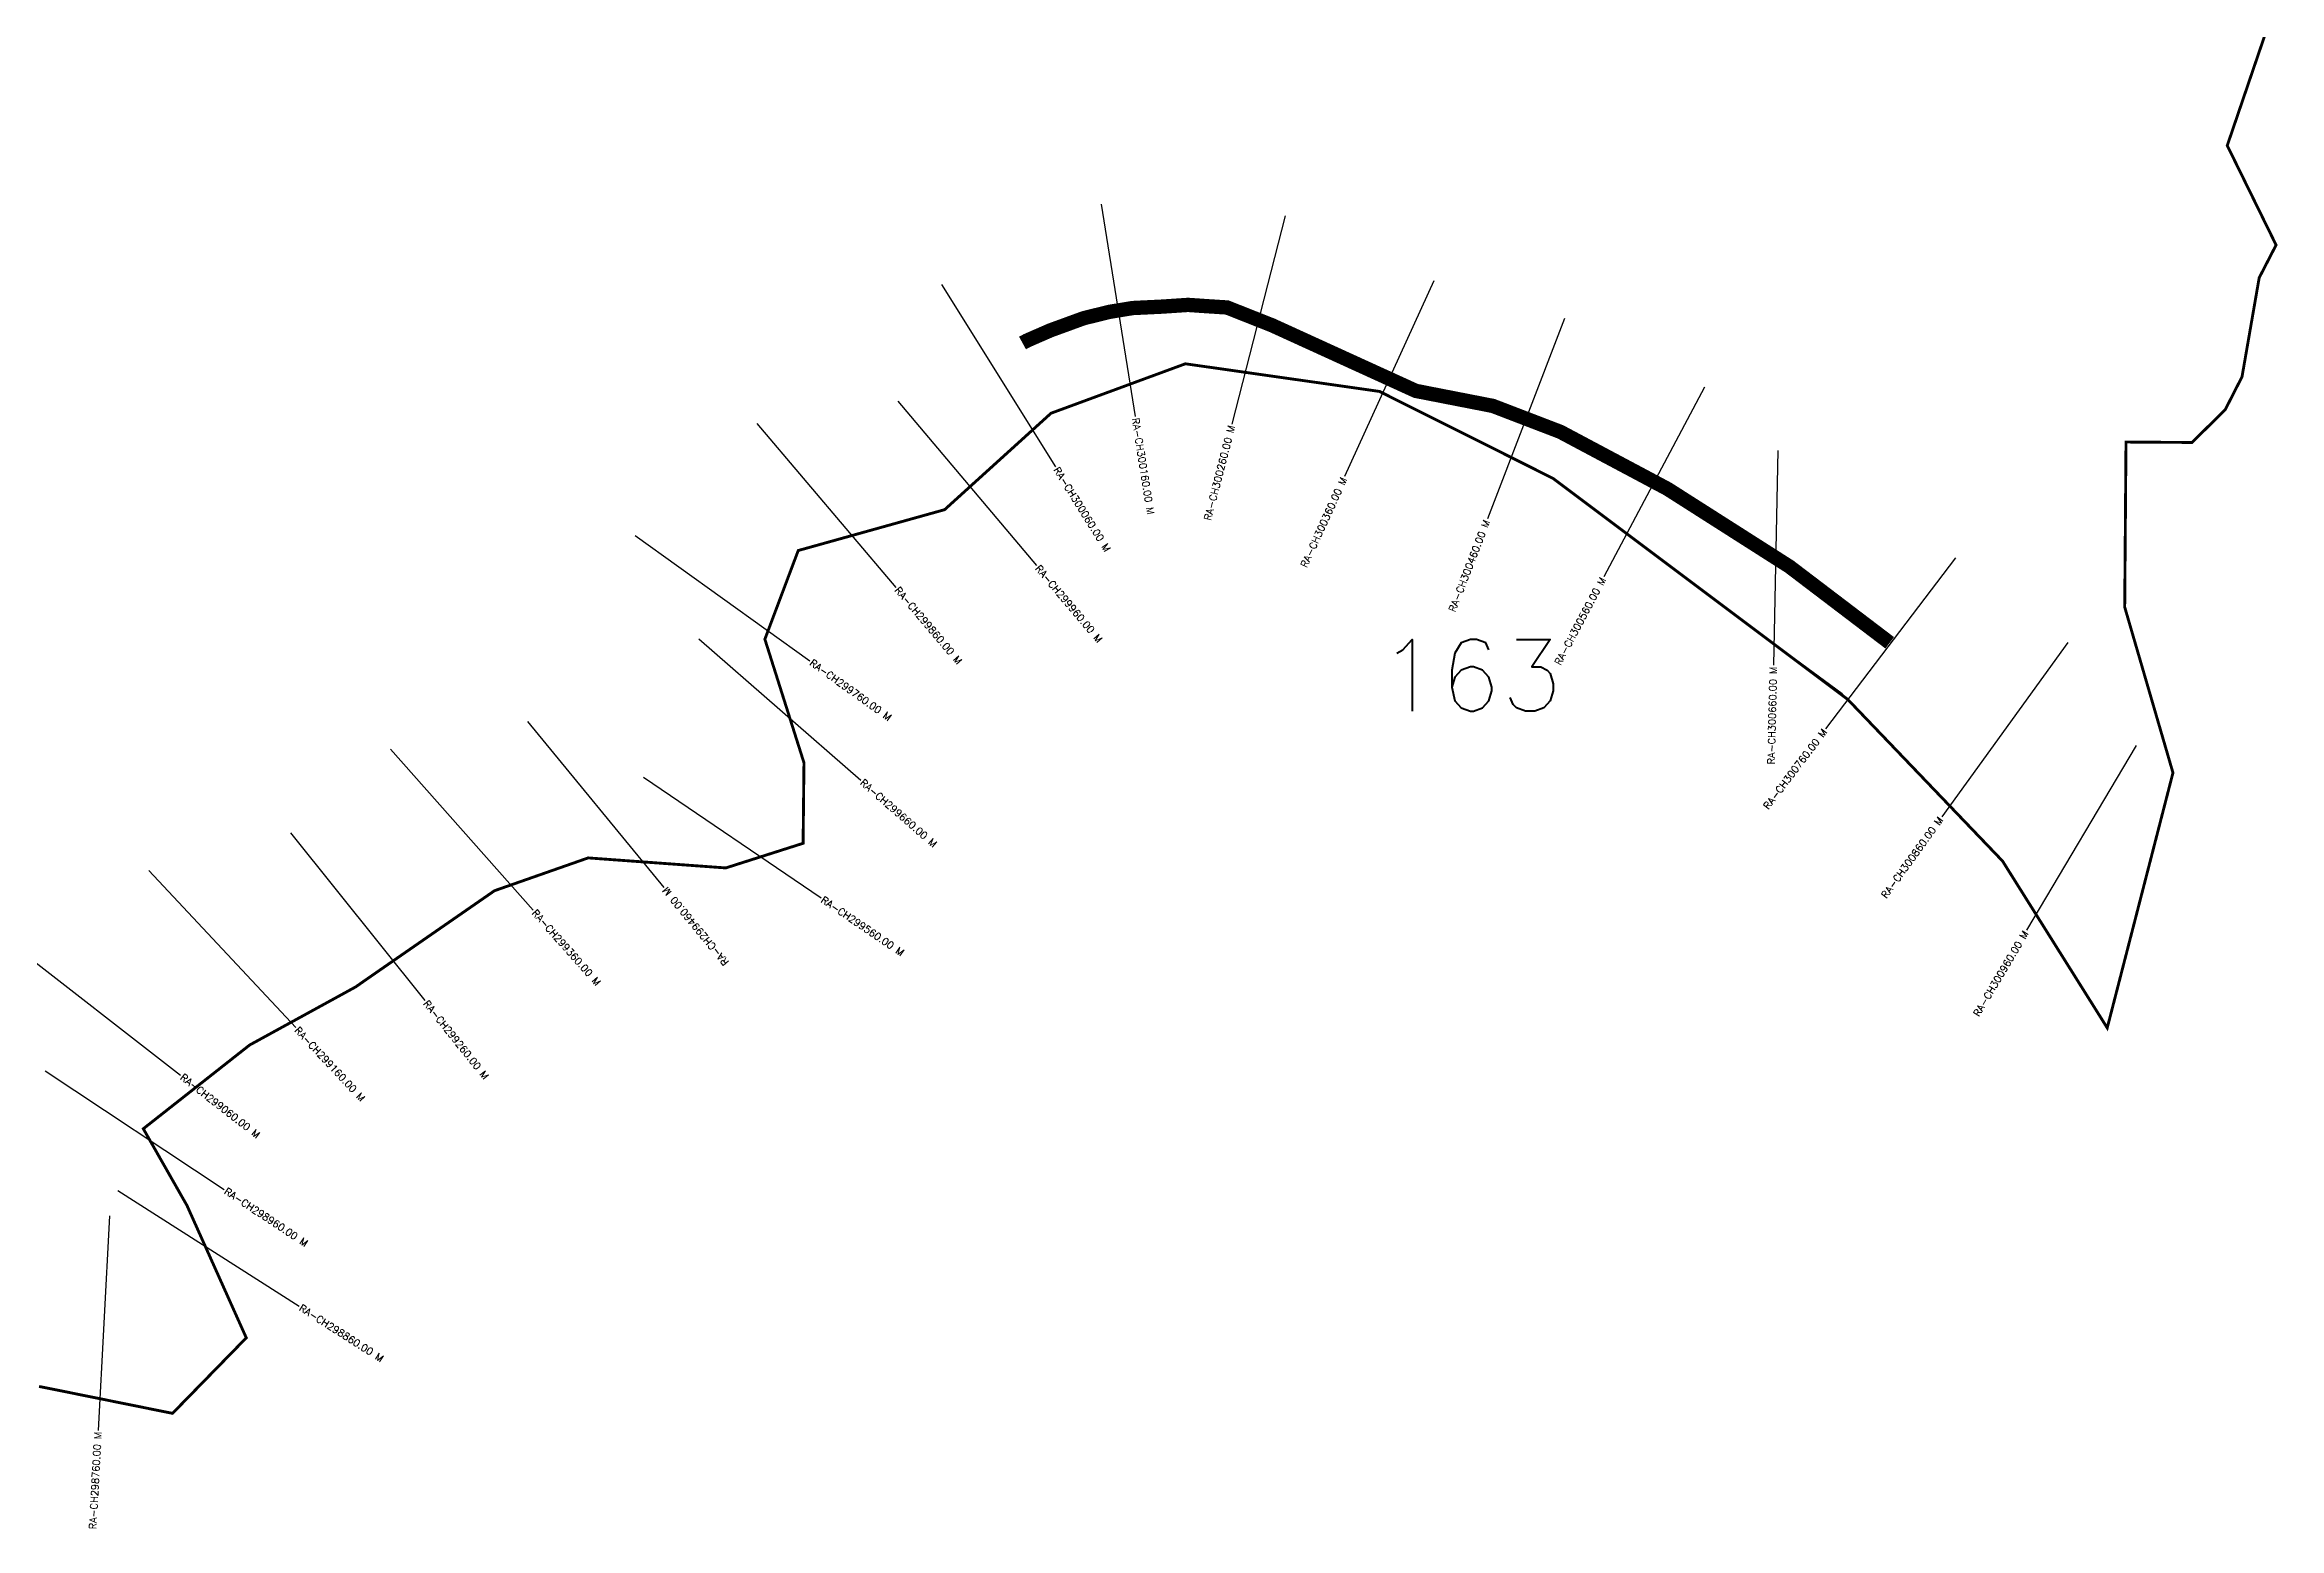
# Model space of a CAD drawing. Header units: metres. Extents: x 281119 to 283540, y 2015291 to 2017361.
# Drawn here: x 281942 to 283503, y 2015291 to 2016326 of the extents above; entities that cross this region are included whole.
import ezdxf
from ezdxf.enums import TextEntityAlignment as Align

# ---------------------------------------------------------------- set-up
doc = ezdxf.new("R2010")
doc.units = ezdxf.units.M
doc.header["$MEASUREMENT"] = 0
for name, color, linetype in [('ARTIFICIALLY PROTECTED', 4, 'Continuous'), ('CS', 134, 'Continuous'), ('CSMark', 6, 'Continuous')]:
    doc.layers.add(name, color=color, linetype=linetype)
doc.styles.get("Standard").update_dxf_attribs({"font": 'simplex.shx'})

msp = doc.modelspace()

# ---------------------------------------------------------------- linework, layer by layer
at = {"color": 6, "const_width": 2, "flags": 128}
msp.add_lwpolyline([(283501.7, 2016359.3), (283466.4, 2016255.8), (283500.5, 2016186.4), (283488.7, 2016163.5), (283476.7, 2016094.4), (283465, 2016071.5), (283441.8, 2016048.6), (283395.7, 2016048.9), (283394.8, 2015933.7), (283428.5, 2015818.1), (283382.6, 2015640.1), (283309.5, 2015756.5), (283201.5, 2015869.2), (282995.5, 2016023.6), (282874.5, 2016084.2), (282738.9, 2016103.5), (282645.1, 2016069), (282570.8, 2016001.7), (282468.6, 2015973.2), (282445.3, 2015911.3), (282472.6, 2015825.1), (282472, 2015768.9), (282418, 2015751.7), (282321.9, 2015758.7), (282256.5, 2015735.8), (282165.9, 2015673.1), (282159.6, 2015668.7), (282111.6, 2015642.4), (282085.5, 2015628.1), (282011.3, 2015569.7), (282041.8, 2015516.1), (282083.2, 2015423.8), (282031.7, 2015371.1), (281938.5, 2015389.9)], dxfattribs=at)
at = {"flags": 128}
msp.add_lwpolyline([(283501.7, 2016359.3), (283466.4, 2016255.8), (283500.5, 2016186.4), (283488.7, 2016163.5), (283476.7, 2016094.4), (283465, 2016071.5), (283441.8, 2016048.6), (283395.7, 2016048.9), (283394.8, 2015933.7), (283428.5, 2015818.1), (283382.2, 2015640.1), (283309.5, 2015756.5), (283197.6, 2015873.3), (283152.7, 2015906.3), (282995.5, 2016023.6), (282874.5, 2016084.2), (282738.9, 2016103.5), (282645.1, 2016069), (282570.8, 2016001.7), (282468.6, 2015973.2), (282445.3, 2015911.3), (282472.6, 2015825.1), (282472, 2015768.9), (282418, 2015751.7), (282321.9, 2015758.7), (282256.5, 2015735.8), (282159.6, 2015668.7), (282085.5, 2015628.1), (282011.3, 2015569.7)], dxfattribs=at)
at = {"layer": 'ARTIFICIALLY PROTECTED', "const_width": 10, "flags": 128}
msp.add_lwpolyline([(282625.2, 2016118), (282628.3, 2016119.7), (282644.6, 2016126.8), (282667.9, 2016135.3), (282685.7, 2016139.7), (282702.1, 2016142.4), (282722.8, 2016143.4), (282740.7, 2016144.6), (282755.5, 2016143.6), (282768, 2016142.8), (282799.6, 2016130.3), (282899.8, 2016084.6), (282953.6, 2016074.1), (283000.8, 2016056), (283054, 2016027.7), (283075.6, 2016016.2), (283160.7, 2015962), (283230.7, 2015908.8)], dxfattribs=at)
at = {"layer": 'CS'}
for p, q in [((282680.1, 2016214.8), (282703.8, 2016066.7)), ((282808.6, 2016206.7), (282771.4, 2016061.4)), ((282568.6, 2016158.8), (282648.2, 2016031.6)), ((282912.3, 2016161.3), (282850.1, 2016024.8)), ((283003.7, 2016135.2), (282949.8, 2015995.2)), ((282538.2, 2016077.4), (282634.9, 2015962.7)), ((283101.5, 2016087.3), (283031.1, 2015954.9)), ((282439.8, 2016061.9), (282536.8, 2015947.5)), ((283152.7, 2016043.1), (283149.5, 2015893.1)), ((282354.8, 2015983.6), (282476.7, 2015896.2)), ((283276.6, 2015968.2), (283185.9, 2015848.7)), ((282399.2, 2015911.5), (282512.2, 2015813)), ((283355.1, 2015908.9), (283267, 2015787.4)), ((282279.5, 2015853.9), (282374.7, 2015738)), ((282183.9, 2015834.5), (282283.4, 2015722.3)), ((283402.7, 2015837.2), (283326.2, 2015708.2)), ((282360.5, 2015815.1), (282484.6, 2015730.8)), ((282114.1, 2015776.3), (282207.8, 2015659.2)), ((282015.2, 2015750), (282117.7, 2015640.4)), ((281918.9, 2015699.1), (282037.3, 2015607.1)), ((281942.7, 2015610.1), (282067.8, 2015527.4)), ((281993.6, 2015526.6), (282120.1, 2015445.9)), ((281987.7, 2015509), (281979.7, 2015359.2))]:
    msp.add_line(p, q, dxfattribs=at)

# ---------------------------------------------------------------- texts
at = {"insert": (282873.6, 2015911.1), "char_height": 50, "attachment_point": 1}
msp.add_mtext_dynamic_manual_height_columns('163', width=84.374, gutter_width=1, heights=[74.2], dxfattribs=at)
at = {"layer": 'CSMark'}
for s, rotation, p in [('RA-CH300160.00 M', 279.0989, (282704, 2016065.7)), ('RA-CH300060.00 M', 302.0541, (282648.7, 2016030.8)), ('RA-CH299960.00 M', 310.1729, (282635.6, 2015962)), ('RA-CH299860.00 M', 310.3199, (282537.5, 2015946.8)), ('RA-CH299760.00 M', 324.364, (282477.5, 2015895.7)), ('RA-CH299660.00 M', 318.9061, (282513, 2015812.3)), ('RA-CH299360.00 M', 311.5756, (282284.1, 2015721.6)), ('RA-CH299560.00 M', 325.8067, (282485.4, 2015730.2)), ('RA-CH299260.00 M', 308.6705, (282208.4, 2015658.4)), ('RA-CH299160.00 M', 313.081, (282118.3, 2015639.7)), ('RA-CH299060.00 M', 322.1493, (282038.1, 2015606.5)), ('RA-CH298960.00 M', 326.5306, (282068.7, 2015526.8)), ('RA-CH298860.00 M', 327.4636, (282120.9, 2015445.4))]:
    msp.add_text(s, height=5, rotation=rotation, dxfattribs=at).set_placement(p, align=Align.MIDDLE_LEFT)
for s, rotation, p in [('RA-CH300260.00 M', 75.6318, (282771.2, 2016060.4)), ('RA-CH300360.00 M', 65.4976, (282849.7, 2016023.9)), ('RA-CH300460.00 M', 68.9468, (282949.4, 2015994.3)), ('RA-CH300560.00 M', 61.9891, (283030.6, 2015954)), ('RA-CH300660.00 M', 88.7556, (283149.4, 2015892.1)), ('RA-CH300760.00 M', 52.8083, (283185.3, 2015847.9)), ('RA-CH300860.00 M', 54.0517, (283266.4, 2015786.6)), ('RA-CH299460.00 M', 129.3962, (282375.3, 2015737.3)), ('RA-CH300960.00 M', 59.3179, (283325.7, 2015707.3)), ('RA-CH298760.00 M', 86.9324, (281979.6, 2015358.2))]:
    msp.add_text(s, height=5, rotation=rotation, dxfattribs=at).set_placement(p, align=Align.MIDDLE_RIGHT)

doc.saveas('drawing.dxf')
